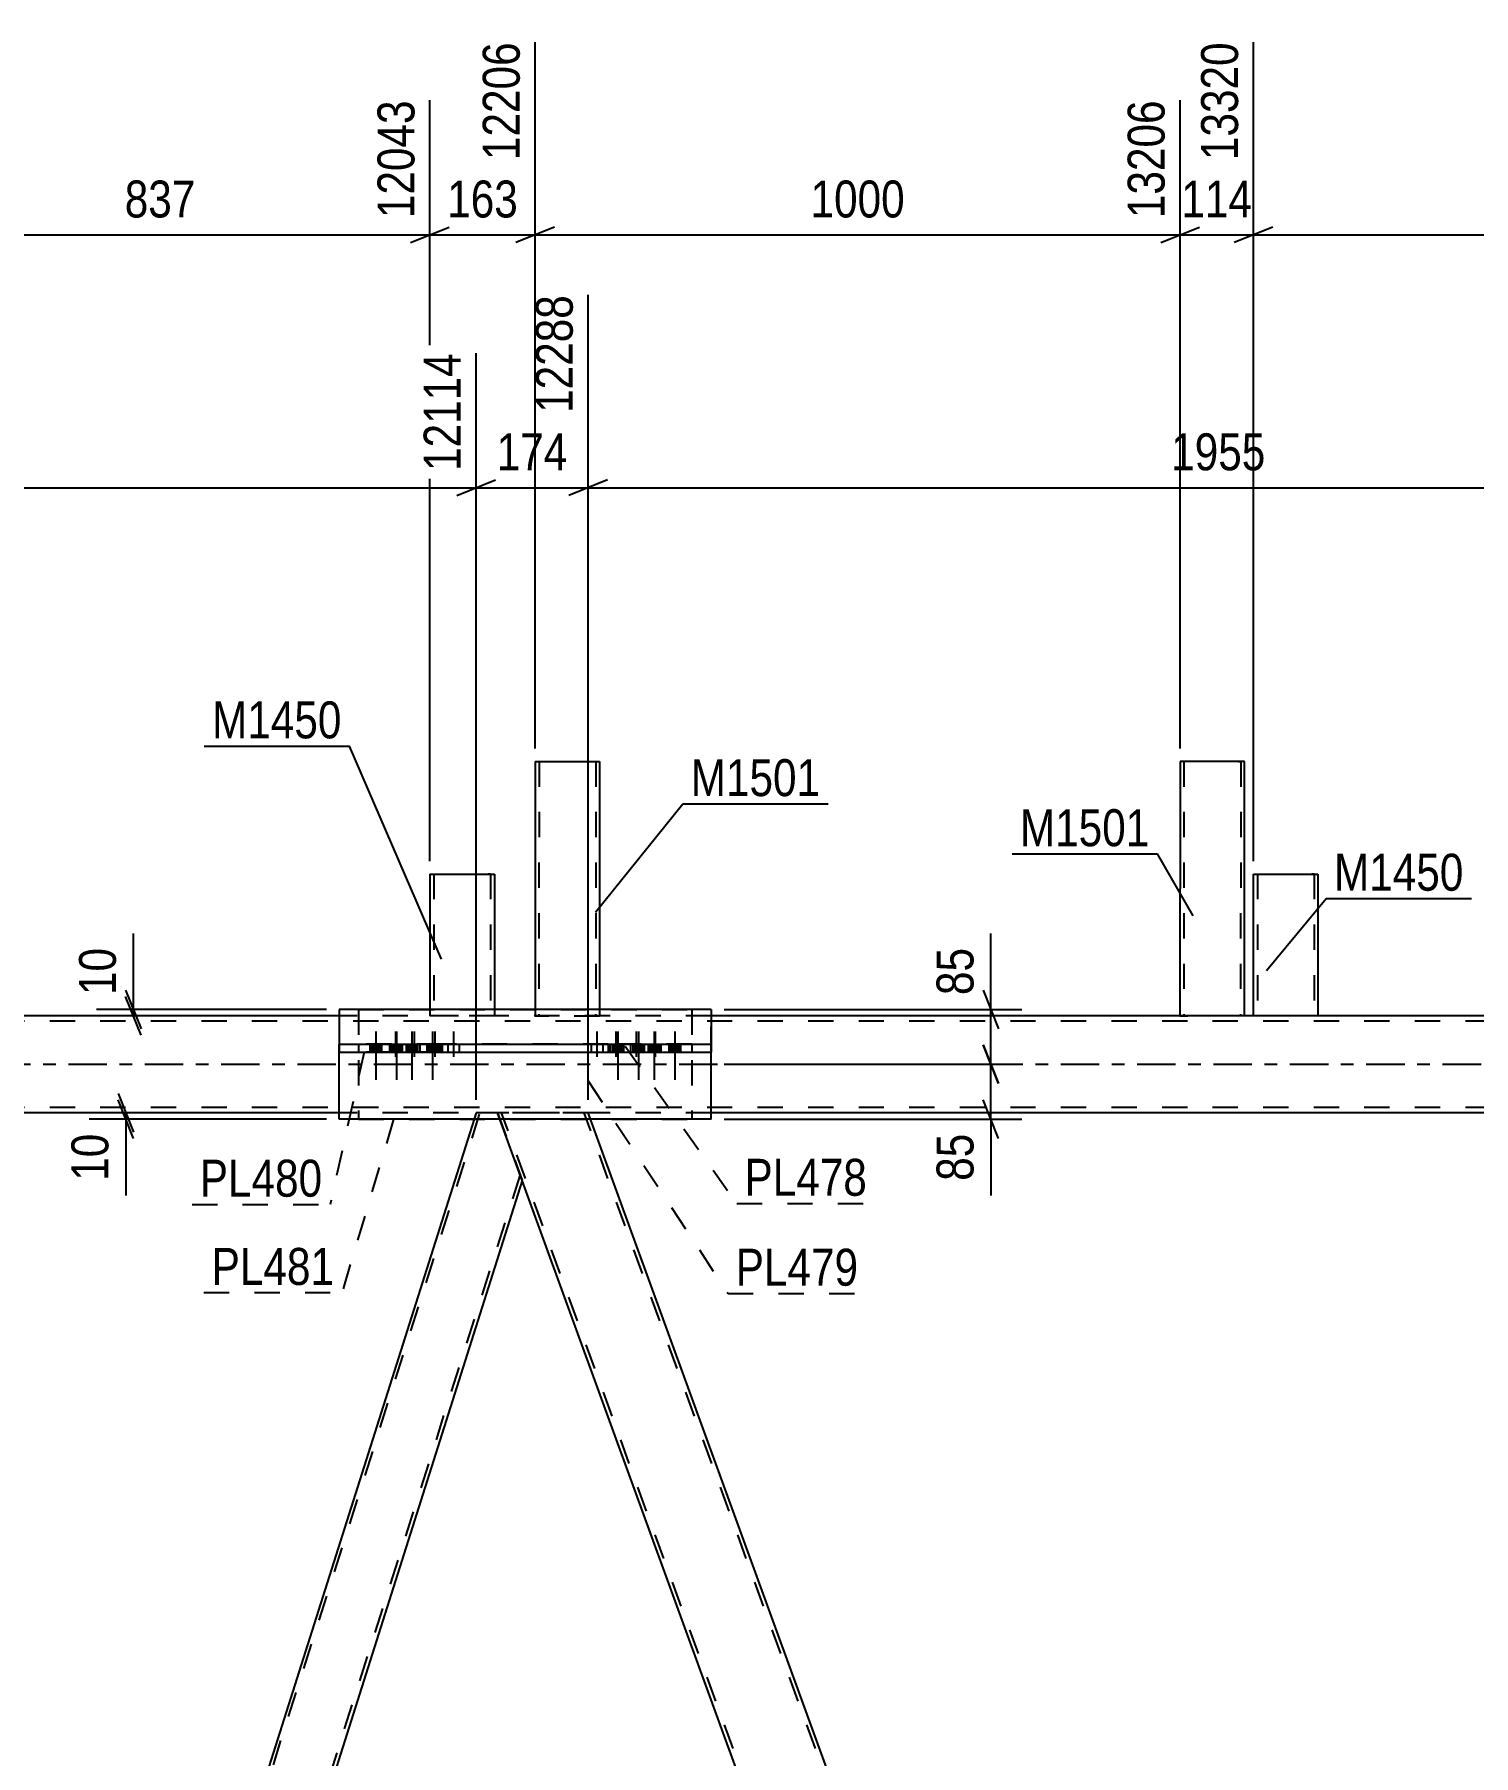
# Model space of a CAD drawing. Header units: millimetres. Extents: x 0 to 1189, y 0 to 841.
# Drawn here: x 676.3 to 787.8, y 555.9 to 689.3 of the extents above; entities that cross this region are included whole.
import ezdxf

# ---------------------------------------------------------------- set-up
doc = ezdxf.new("R2010")
doc.units = ezdxf.units.MM
doc.linetypes.add('DXK_LINE_DOT2', pattern=[3.9198, 1.9599, -1.9599])
doc.linetypes.add('DXK_LINE_DOT3', pattern=[5.9187, 2.979, -0.9799, 0.9799, -0.9799])
doc.styles.add('Arial Narrow', font='ARIALN.TTF', dxfattribs={"height": 0.2})

# ---------------------------------------------------------------- blocks, each defined once
blk = doc.blocks.new('Part-570385304-8247 - 7820')
at = {"color": 7, "linetype": 'DXK_LINE_DOT2'}
for p, q in [((977.31, 612.84), (104.78, 612.84)), ((728.73, 613.24), (699.89, 613.24)), ((977.31, 606.14), (104.78, 606.14)), ((728.73, 605.74), (699.89, 605.74))]:
    blk.add_line(p, q, dxfattribs=at)
at = {"color": 2, "linetype": 'Continuous'}
for p, q in [((699.89, 613.24), (622.31, 613.24)), ((806.31, 613.24), (728.73, 613.24)), ((699.89, 605.74), (622.31, 605.74)), ((806.31, 605.74), (728.73, 605.74))]:
    blk.add_line(p, q, dxfattribs=at)
at = {"color": 7, "linetype": 'DXK_LINE_DOT3'}
blk.add_line((104.78, 609.49), (977.31, 609.49), dxfattribs=at)
blk = doc.blocks.new('Part-570385304-8010 - 7820')
at = {"color": 2, "linetype": 'Continuous'}
for p, q in [((728.73, 613.74), (699.89, 613.74)), ((699.89, 613.74), (699.89, 611.04)), ((728.73, 613.74), (728.73, 611.04)), ((699.89, 605.24), (699.89, 610.44)), ((728.73, 605.24), (728.73, 610.44)), ((728.73, 605.24), (699.89, 605.24))]:
    blk.add_line(p, q, dxfattribs=at)
at = {"color": 7, "linetype": 'DXK_LINE_DOT2'}
for p, q in [((699.89, 613.74), (699.89, 610.44)), ((728.73, 610.44), (728.73, 613.74)), ((699.89, 610.44), (699.89, 611.04)), ((728.73, 610.44), (728.73, 611.04))]:
    blk.add_line(p, q, dxfattribs=at)
blk = doc.blocks.new('Part-570385304-8277 - 7820')
at = {"color": 2, "linetype": 'Continuous'}
for p, q in [((770.77, 613.24), (770.77, 624.24)), ((770.77, 624.24), (775.17, 624.24)), ((775.17, 624.24), (775.77, 624.24)), ((775.77, 624.24), (775.77, 613.24))]:
    blk.add_line(p, q, dxfattribs=at)
at = {"color": 7, "linetype": 'DXK_LINE_DOT2'}
for p, q in [((771.07, 624.24), (771.07, 613.24)), ((775.45, 624.24), (775.29, 624.24)), ((775.47, 624.24), (775.45, 624.24)), ((775.47, 624.24), (775.47, 613.24)), ((775.77, 613.24), (770.77, 613.24))]:
    blk.add_line(p, q, dxfattribs=at)
blk = doc.blocks.new('Part-570385304-7969 - 7820')
at = {"color": 2, "linetype": 'Continuous'}
for p, q in [((765.08, 632.97), (765.07, 613.24)), ((769.48, 632.97), (765.08, 632.97)), ((770.08, 632.97), (769.48, 632.97)), ((770.07, 613.24), (770.08, 632.97)), ((765.07, 613.24), (765.67, 613.24))]:
    blk.add_line(p, q, dxfattribs=at)
at = {"color": 7, "linetype": 'DXK_LINE_DOT2'}
for p, q in [((765.38, 632.97), (765.37, 613.24)), ((769.6, 632.97), (769.69, 632.97)), ((769.69, 632.97), (769.71, 632.97)), ((769.71, 632.97), (769.76, 632.97)), ((769.76, 632.97), (769.78, 632.97)), ((769.78, 632.97), (769.77, 613.24)), ((770.07, 613.24), (765.67, 613.24)), ((770.07, 613.24), (770.07, 613.24)), ((770.07, 613.24), (770.07, 613.24))]:
    blk.add_line(p, q, dxfattribs=at)
blk = doc.blocks.new('Part-570385304-8096 - 7820')
at = {"color": 2, "linetype": 'Continuous'}
for p, q in [((715.08, 632.97), (715.07, 613.74)), ((715.08, 632.97), (719.48, 632.97)), ((719.48, 632.97), (720.08, 632.97)), ((720.08, 632.97), (720.07, 613.74))]:
    blk.add_line(p, q, dxfattribs=at)
at = {"color": 7, "linetype": 'DXK_LINE_DOT2'}
for p, q in [((715.38, 632.97), (715.37, 613.23)), ((719.6, 632.97), (719.69, 632.97)), ((719.69, 632.97), (719.71, 632.97)), ((719.71, 632.97), (719.76, 632.97)), ((719.76, 632.97), (719.78, 632.97)), ((719.78, 632.97), (719.77, 613.23)), ((715.07, 613.74), (715.07, 613.23)), ((720.07, 613.23), (715.07, 613.23)), ((720.07, 613.74), (720.07, 613.23))]:
    blk.add_line(p, q, dxfattribs=at)
blk = doc.blocks.new('Part-570385304-8101 - 7820')
at = {"color": 7, "linetype": 'DXK_LINE_DOT2'}
for p, q in [((701.39, 611.04), (727.22, 611.04)), ((707.87, 611.04), (701.39, 611.04)), ((701.39, 611.04), (701.39, 611.04)), ((701.39, 611.04), (701.39, 610.44)), ((701.39, 610.44), (727.22, 610.44)), ((707.87, 610.44), (701.39, 610.44)), ((720.75, 611.04), (707.87, 611.04)), ((707.87, 611.04), (707.87, 610.44)), ((707.87, 610.44), (720.75, 610.44)), ((727.22, 611.04), (720.75, 611.04)), ((720.75, 611.04), (720.75, 610.44)), ((720.75, 610.44), (727.22, 610.44)), ((727.22, 611.04), (727.22, 611.04)), ((727.22, 611.04), (727.22, 610.44))]:
    blk.add_line(p, q, dxfattribs=at)
blk = doc.blocks.new('Part-570385304-8222 - 7820')
at = {"color": 2, "linetype": 'Continuous'}
for p, q in [((710.34, 605.24), (664.99, 462.24)), ((714.08, 600.48), (668.74, 457.5))]:
    blk.add_line(p, q, dxfattribs=at)
at = {"color": 7, "linetype": 'DXK_LINE_DOT2'}
for p, q in [((665.16, 461.78), (710.81, 605.74)), ((710.5, 605.74), (710.34, 605.24)), ((712.16, 605.74), (710.5, 605.74)), ((712.16, 605.74), (714.08, 600.48)), ((713.91, 600.94), (668.26, 456.99))]:
    blk.add_line(p, q, dxfattribs=at)
blk = doc.blocks.new('Part-570385304-8227 - 7820')
at = {"color": 7, "linetype": 'DXK_LINE_DOT2'}
for p, q in [((719.19, 605.74), (712.16, 605.74)), ((712.34, 605.24), (712.16, 605.74)), ((766.62, 456.99), (712.48, 605.74)), ((773.01, 456.99), (718.87, 605.74)), ((719.37, 605.24), (719.19, 605.74))]:
    blk.add_line(p, q, dxfattribs=at)
at = {"color": 2, "linetype": 'Continuous'}
for p, q in [((766.12, 457.5), (712.34, 605.24)), ((773.14, 457.5), (719.37, 605.24))]:
    blk.add_line(p, q, dxfattribs=at)
blk = doc.blocks.new('Part-570385304-8337 - 7820')
at = {"color": 2, "linetype": 'Continuous'}
for p, q in [((699.89, 611.04), (728.73, 611.04)), ((699.89, 611.04), (699.89, 610.44)), ((699.89, 610.44), (728.73, 610.44)), ((705.86, 610.44), (705.86, 611.04)), ((722.76, 611.04), (722.76, 610.44)), ((728.73, 611.04), (728.73, 610.44))]:
    blk.add_line(p, q, dxfattribs=at)
blk = doc.blocks.new('Part-570385304-8387 - 7820')
at = {"color": 2, "linetype": 'Continuous'}
for p, q in [((706.92, 624.24), (706.92, 613.74)), ((706.92, 624.24), (711.32, 624.24)), ((711.32, 624.24), (711.92, 624.24)), ((711.92, 624.24), (711.92, 613.74))]:
    blk.add_line(p, q, dxfattribs=at)
at = {"color": 7, "linetype": 'DXK_LINE_DOT2'}
for p, q in [((707.22, 624.24), (707.22, 613.25)), ((711.6, 624.24), (711.44, 624.24)), ((711.62, 624.24), (711.6, 624.24)), ((711.62, 624.24), (711.62, 613.25)), ((706.92, 613.74), (706.92, 613.25)), ((711.92, 613.25), (706.92, 613.25)), ((711.92, 613.74), (711.92, 613.25))]:
    blk.add_line(p, q, dxfattribs=at)
blk = doc.blocks.new('Bolt-570385304-8574 - 7820')
at = {"linetype": 'Continuous'}
for points in [[(721.04, 610.44), (721.94, 610.44), (721.94, 611.04), (721.04, 611.04)], [(722.64, 610.44), (723.54, 610.44), (723.54, 611.04), (722.64, 611.04)], [(723.85, 610.44), (724.75, 610.44), (724.75, 611.04), (723.85, 611.04)], [(725.45, 610.44), (726.35, 610.44), (726.35, 611.04), (725.45, 611.04)]]:
    blk.add_hatch(color=1, dxfattribs=at).paths.add_polyline_path(points)
at = {"color": 1, "linetype": 'Continuous'}
for p, q in [((721.49, 612.04), (721.49, 608.29)), ((723.09, 612.04), (723.09, 608.29)), ((724.3, 612.04), (724.3, 608.29)), ((725.9, 612.04), (725.9, 608.29)), ((721.04, 611.04), (721.04, 610.44)), ((721.94, 611.04), (721.94, 610.44)), ((722.64, 611.04), (722.64, 610.44)), ((723.54, 611.04), (723.54, 610.44)), ((723.85, 611.04), (723.85, 610.44)), ((724.75, 611.04), (724.75, 610.44)), ((725.45, 611.04), (725.45, 610.44)), ((726.35, 611.04), (726.35, 610.44))]:
    blk.add_line(p, q, dxfattribs=at)
blk = doc.blocks.new('Bolt-570385304-8575 - 7820')
at = {"linetype": 'Continuous'}
for points in [[(703.17, 611.04), (702.27, 611.04), (702.27, 610.44), (703.17, 610.44)], [(704.77, 611.04), (703.87, 611.04), (703.87, 610.44), (704.77, 610.44)], [(705.97, 611.04), (705.07, 611.04), (705.07, 610.44), (705.97, 610.44)], [(707.58, 611.04), (706.68, 611.04), (706.68, 610.44), (707.58, 610.44)]]:
    blk.add_hatch(color=1, dxfattribs=at).paths.add_polyline_path(points)
at = {"color": 1, "linetype": 'Continuous'}
for p, q in [((702.72, 612.04), (702.72, 608.29)), ((704.32, 612.04), (704.32, 608.29)), ((705.52, 612.04), (705.52, 608.29)), ((707.13, 612.04), (707.13, 608.29)), ((702.27, 611.04), (702.27, 610.44)), ((703.17, 611.04), (703.17, 610.44)), ((703.87, 611.04), (703.87, 610.44)), ((704.77, 611.04), (704.77, 610.44)), ((705.07, 611.04), (705.07, 610.44)), ((705.97, 611.04), (705.97, 610.44)), ((706.68, 611.04), (706.68, 610.44)), ((707.58, 611.04), (707.58, 610.44))]:
    blk.add_line(p, q, dxfattribs=at)
blk = doc.blocks.new('Bolt-570385304-8592 - 7820')
at = {"color": 1, "linetype": 'DXK_LINE_DOT2'}
for p, q in [((719.87, 612.04), (719.87, 608.29)), ((721.33, 612.04), (721.33, 608.29)), ((722.92, 612.04), (722.92, 608.29)), ((724.38, 612.04), (724.38, 608.29)), ((719.42, 611.04), (719.42, 610.44)), ((720.32, 611.04), (720.32, 610.44)), ((720.88, 611.04), (720.88, 610.44)), ((721.78, 611.04), (721.78, 610.44)), ((722.47, 611.04), (722.47, 610.44)), ((723.37, 611.04), (723.37, 610.44)), ((723.93, 611.04), (723.93, 610.44)), ((724.83, 611.04), (724.83, 610.44))]:
    blk.add_line(p, q, dxfattribs=at)
blk = doc.blocks.new('Bolt-570385304-8594 - 7820')
at = {"color": 1, "linetype": 'DXK_LINE_DOT2'}
for p, q in [((704.24, 612.04), (704.24, 608.29)), ((705.7, 612.04), (705.7, 608.29)), ((707.29, 612.04), (707.29, 608.29)), ((708.75, 612.04), (708.75, 608.29)), ((703.79, 611.04), (703.79, 610.44)), ((704.69, 611.04), (704.69, 610.44)), ((705.25, 611.04), (705.25, 610.44)), ((706.15, 611.04), (706.15, 610.44)), ((706.84, 611.04), (706.84, 610.44)), ((707.74, 611.04), (707.74, 610.44)), ((708.3, 611.04), (708.3, 610.44)), ((709.2, 611.04), (709.2, 610.44))]:
    blk.add_line(p, q, dxfattribs=at)
blk = doc.blocks.new('Part-570385304-8656 - 7820')
at = {"color": 7, "linetype": 'DXK_LINE_DOT2'}
for p, q in [((701.39, 613.74), (701.39, 605.24)), ((701.39, 613.74), (727.22, 613.74)), ((727.22, 613.74), (727.22, 605.24)), ((701.39, 605.24), (727.22, 605.24))]:
    blk.add_line(p, q, dxfattribs=at)
blk = doc.blocks.new('StraightDimension-570385304-43359 - 7820')
at = {"color": 7, "linetype": 'Continuous'}
for p, q in [((749.81, 610.99), (751.01, 607.99)), ((729.73, 609.49), (752.81, 609.49)), ((750.41, 605.24), (750.41, 609.49)), ((751.01, 603.74), (749.81, 606.74)), ((729.73, 605.24), (752.81, 605.24)), ((750.41, 605.24), (750.41, 599.33)), ((750.41, 605.24), (750.41, 599.33))]:
    blk.add_line(p, q, dxfattribs=at)
at = {"color": 0}
blk.add_wipeout([(749.66, 604.71), (745.46, 604.71), (745.46, 599.86), (749.66, 599.86)], dxfattribs=at)
at = {"color": 3, "style": 'Arial Narrow'}
blk.add_text('85', height=2.863, rotation=90.0002, dxfattribs=at).set_placement((749.06, 600.46))
blk = doc.blocks.new('StraightDimension-570385304-35699 - 7820')
at = {"color": 7, "linetype": 'Continuous'}
for p, q in [((719.19, 606.74), (719.19, 669.13)), ((816.91, 606.74), (816.91, 664.63)), ((720.69, 654.79), (717.69, 653.59)), ((719.19, 654.19), (816.91, 654.19)), ((815.41, 653.59), (818.41, 654.79))]:
    blk.add_line(p, q, dxfattribs=at)
at = {"color": 0}
blk.add_wipeout([(772.31, 654.94), (772.31, 659.14), (763.79, 659.14), (763.79, 654.94)], dxfattribs=at)
at = {"color": 3, "style": 'Arial Narrow'}
blk.add_text('1955', height=2.863, dxfattribs=at).set_placement((764.39, 655.54))
at = {"color": 0, "linetype": 'Continuous'}
blk.add_wipeout([(816.31, 665.23), (812.11, 665.23), (812.11, 654.89), (816.31, 654.89)], dxfattribs=at)
at = {"color": 3, "linetype": 'Continuous', "style": 'Arial Narrow'}
blk.add_text('14243', height=2.863, rotation=90.0002, dxfattribs=at).set_placement((815.71, 655.49))
blk = doc.blocks.new('StraightDimension-570385304-35700 - 7820')
at = {"color": 7, "linetype": 'Continuous'}
for p, q in [((719.19, 606.74), (719.19, 669.13)), ((710.5, 606.74), (710.5, 664.63)), ((709, 653.59), (712, 654.79)), ((710.5, 654.19), (719.19, 654.19)), ((720.69, 654.79), (717.69, 653.59))]:
    blk.add_line(p, q, dxfattribs=at)
at = {"color": 0}
blk.add_wipeout([(718.18, 654.94), (718.18, 659.14), (711.5, 659.14), (711.5, 654.94)], dxfattribs=at)
at = {"color": 3, "style": 'Arial Narrow'}
blk.add_text('174', height=2.863, dxfattribs=at).set_placement((712.1, 655.54))
at = {"color": 0, "linetype": 'Continuous'}
blk.add_wipeout([(718.59, 669.73), (714.39, 669.73), (714.39, 659.39), (718.59, 659.39)], dxfattribs=at)
at = {"color": 3, "linetype": 'Continuous', "style": 'Arial Narrow'}
blk.add_text('12288', height=2.863, rotation=90.0002, dxfattribs=at).set_placement((717.99, 659.99))
blk = doc.blocks.new('StraightDimension-570385304-35235 - 7820')
at = {"color": 7, "linetype": 'Continuous'}
for p, q in [((770.77, 625.24), (770.77, 688.73)), ((765.08, 633.97), (765.08, 684.23)), ((763.58, 673.19), (766.58, 674.39)), ((772.27, 674.39), (769.27, 673.19)), ((765.08, 673.79), (770.77, 673.79))]:
    blk.add_line(p, q, dxfattribs=at)
at = {"color": 0}
blk.add_wipeout([(771.27, 674.54), (771.27, 678.74), (764.58, 678.74), (764.58, 674.54)], dxfattribs=at)
at = {"color": 3, "style": 'Arial Narrow'}
blk.add_text('114', height=2.863, dxfattribs=at).set_placement((765.18, 675.14))
at = {"color": 0, "linetype": 'Continuous'}
blk.add_wipeout([(770.17, 689.33), (765.97, 689.33), (765.97, 678.99), (770.17, 678.99)], dxfattribs=at)
at = {"color": 3, "linetype": 'Continuous', "style": 'Arial Narrow'}
blk.add_text('13320', height=2.863, rotation=90.0002, dxfattribs=at).set_placement((769.57, 679.59))
blk = doc.blocks.new('StraightDimension-570385304-43358 - 7820')
at = {"color": 7, "linetype": 'Continuous'}
for p, q in [((750.41, 613.74), (750.41, 619.64)), ((750.41, 613.74), (750.41, 619.64)), ((749.81, 615.24), (751.01, 612.24)), ((729.73, 613.74), (752.81, 613.74)), ((750.41, 609.49), (750.41, 613.74)), ((751.01, 607.99), (749.81, 610.99)), ((729.73, 609.49), (752.81, 609.49))]:
    blk.add_line(p, q, dxfattribs=at)
at = {"color": 0}
blk.add_wipeout([(749.66, 619.12), (745.46, 619.12), (745.46, 614.26), (749.66, 614.26)], dxfattribs=at)
at = {"color": 3, "style": 'Arial Narrow'}
blk.add_text('85', height=2.863, rotation=90.0002, dxfattribs=at).set_placement((749.06, 614.86))
blk = doc.blocks.new('StraightDimension-570385304-35237 - 7820')
at = {"color": 7, "linetype": 'Continuous'}
for p, q in [((715.08, 633.97), (715.08, 688.73)), ((706.92, 625.24), (706.92, 684.23)), ((705.42, 673.19), (708.42, 674.39)), ((716.58, 674.39), (713.58, 673.19)), ((706.92, 673.79), (715.08, 673.79))]:
    blk.add_line(p, q, dxfattribs=at)
at = {"color": 0}
blk.add_wipeout([(714.34, 674.54), (714.34, 678.74), (707.66, 678.74), (707.66, 674.54)], dxfattribs=at)
at = {"color": 3, "style": 'Arial Narrow'}
blk.add_text('163', height=2.863, dxfattribs=at).set_placement((708.26, 675.14))
at = {"color": 0, "linetype": 'Continuous'}
blk.add_wipeout([(714.48, 689.33), (710.28, 689.33), (710.28, 678.99), (714.48, 678.99)], dxfattribs=at)
at = {"color": 3, "linetype": 'Continuous', "style": 'Arial Narrow'}
blk.add_text('12206', height=2.863, rotation=90.0002, dxfattribs=at).set_placement((713.88, 679.59))
blk = doc.blocks.new('StraightDimension-570385304-35236 - 7820')
at = {"color": 7, "linetype": 'Continuous'}
for p, q in [((715.08, 633.97), (715.08, 688.73)), ((765.08, 633.97), (765.08, 684.23)), ((716.58, 674.39), (713.58, 673.19)), ((763.58, 673.19), (766.58, 674.39)), ((715.08, 673.79), (765.08, 673.79))]:
    blk.add_line(p, q, dxfattribs=at)
at = {"color": 0}
blk.add_wipeout([(744.34, 674.54), (744.34, 678.74), (735.83, 678.74), (735.83, 674.54)], dxfattribs=at)
at = {"color": 3, "style": 'Arial Narrow'}
blk.add_text('1000', height=2.863, dxfattribs=at).set_placement((736.43, 675.14))
at = {"color": 0, "linetype": 'Continuous'}
blk.add_wipeout([(764.48, 684.83), (760.28, 684.83), (760.28, 674.49), (764.48, 674.49)], dxfattribs=at)
at = {"color": 3, "linetype": 'Continuous', "style": 'Arial Narrow'}
blk.add_text('13206', height=2.863, rotation=90.0002, dxfattribs=at).set_placement((763.88, 675.09))
blk = doc.blocks.new('StraightDimension-570385304-35238 - 7820')
at = {"color": 7, "linetype": 'Continuous'}
for p, q in [((665.08, 632.77), (665.08, 684.23)), ((706.92, 625.24), (706.92, 684.23)), ((666.58, 674.39), (663.58, 673.19)), ((705.42, 673.19), (708.42, 674.39)), ((665.08, 673.79), (706.92, 673.79))]:
    blk.add_line(p, q, dxfattribs=at)
at = {"color": 0}
blk.add_wipeout([(689.34, 674.54), (689.34, 678.74), (682.66, 678.74), (682.66, 674.54)], dxfattribs=at)
at = {"color": 3, "style": 'Arial Narrow'}
blk.add_text('837', height=2.863, dxfattribs=at).set_placement((683.26, 675.14))
at = {"color": 0, "linetype": 'Continuous'}
blk.add_wipeout([(706.32, 684.83), (702.12, 684.83), (702.12, 674.49), (706.32, 674.49)], dxfattribs=at)
at = {"color": 3, "linetype": 'Continuous', "style": 'Arial Narrow'}
blk.add_text('12043', height=2.863, rotation=90.0002, dxfattribs=at).set_placement((705.72, 675.09))
blk = doc.blocks.new('StraightDimension-570385304-43324 - 7820')
at = {"color": 7, "linetype": 'Continuous'}
for p, q in [((682.74, 607.24), (683.94, 604.24)), ((683.94, 603.74), (682.74, 606.74)), ((698.89, 605.74), (680.49, 605.74)), ((698.89, 605.24), (680.49, 605.24)), ((683.34, 605.24), (683.34, 605.74)), ((683.34, 605.24), (683.34, 599.33)), ((683.34, 605.24), (683.34, 599.33))]:
    blk.add_line(p, q, dxfattribs=at)
at = {"color": 0}
blk.add_wipeout([(682.59, 604.71), (678.39, 604.71), (678.39, 599.86), (682.59, 599.86)], dxfattribs=at)
at = {"color": 3, "style": 'Arial Narrow'}
blk.add_text('10', height=2.863, rotation=90.0002, dxfattribs=at).set_placement((681.99, 600.46))
blk = doc.blocks.new('StraightDimension-570385304-35234 - 7820')
at = {"color": 7, "linetype": 'Continuous'}
for p, q in [((770.77, 625.24), (770.77, 688.73)), ((815.08, 632.76), (815.08, 688.73)), ((772.27, 674.39), (769.27, 673.19)), ((813.58, 673.19), (816.58, 674.39)), ((770.77, 673.79), (815.08, 673.79))]:
    blk.add_line(p, q, dxfattribs=at)
at = {"color": 0}
blk.add_wipeout([(796.27, 674.54), (796.27, 678.74), (789.58, 678.74), (789.58, 674.54)], dxfattribs=at)
at = {"color": 3, "style": 'Arial Narrow'}
blk.add_text('886', height=2.863, dxfattribs=at).set_placement((790.18, 675.14))
at = {"color": 0, "linetype": 'Continuous'}
blk.add_wipeout([(814.48, 689.33), (810.28, 689.33), (810.28, 678.99), (814.48, 678.99)], dxfattribs=at)
at = {"color": 3, "linetype": 'Continuous', "style": 'Arial Narrow'}
blk.add_text('14206', height=2.863, rotation=90.0002, dxfattribs=at).set_placement((813.88, 679.59))
blk = doc.blocks.new('StraightDimension-570385304-35701 - 7820')
at = {"color": 7, "linetype": 'Continuous'}
for p, q in [((612.77, 606.74), (612.77, 669.13)), ((710.5, 606.74), (710.5, 664.63)), ((614.27, 654.79), (611.27, 653.59)), ((612.77, 654.19), (710.5, 654.19)), ((709, 653.59), (712, 654.79))]:
    blk.add_line(p, q, dxfattribs=at)
at = {"color": 0}
blk.add_wipeout([(665.89, 654.94), (665.89, 659.14), (657.38, 659.14), (657.38, 654.94)], dxfattribs=at)
at = {"color": 3, "style": 'Arial Narrow'}
blk.add_text('1955', height=2.863, dxfattribs=at).set_placement((657.98, 655.54))
at = {"color": 0, "linetype": 'Continuous'}
blk.add_wipeout([(709.9, 665.23), (705.7, 665.23), (705.7, 654.89), (709.9, 654.89)], dxfattribs=at)
at = {"color": 3, "linetype": 'Continuous', "style": 'Arial Narrow'}
blk.add_text('12114', height=2.863, rotation=90.0002, dxfattribs=at).set_placement((709.3, 655.49))
blk = doc.blocks.new('StraightDimension-570385304-43341 - 7820')
at = {"color": 7, "linetype": 'Continuous'}
for p, q in [((683.93, 613.74), (683.93, 619.64)), ((683.93, 613.74), (683.93, 619.64)), ((683.33, 615.24), (684.53, 612.24)), ((684.53, 611.74), (683.33, 614.74)), ((698.89, 613.74), (681.08, 613.74)), ((698.89, 613.24), (681.08, 613.24)), ((683.93, 613.24), (683.93, 613.74))]:
    blk.add_line(p, q, dxfattribs=at)
at = {"color": 0}
blk.add_wipeout([(683.18, 619.12), (678.98, 619.12), (678.98, 614.26), (683.18, 614.26)], dxfattribs=at)
at = {"color": 3, "style": 'Arial Narrow'}
blk.add_text('10', height=2.863, rotation=90.0002, dxfattribs=at).set_placement((682.58, 614.86))
blk = doc.blocks.new('Mark-570385304-8006 - 7820')
at = {"color": 0}
blk.add_wipeout([(699.5, 592.39), (699.5, 595.39), (690, 595.39), (690, 592.39)], dxfattribs=at)
blk.add_wipeout([(699.5, 592.39), (699.5, 595.39), (690, 595.39), (690, 592.39)], dxfattribs=at)
at = {"color": 30, "linetype": 'DXK_LINE_DOT2'}
for p in [(704.1, 605.24), (689.4, 591.79)]:
    blk.add_line(p, (700.1, 591.79), dxfattribs=at)
at = {"color": 3, "style": 'Arial Narrow'}
blk.add_text('PL481', height=2.863, dxfattribs=at).set_placement((690, 592.39))
blk = doc.blocks.new('Mark-570385304-8652 - 7820')
at = {"color": 0}
blk.add_wipeout([(740.13, 592.33), (740.13, 595.33), (730.63, 595.33), (730.63, 592.33)], dxfattribs=at)
blk.add_wipeout([(740.13, 592.33), (740.13, 595.33), (730.63, 595.33), (730.63, 592.33)], dxfattribs=at)
at = {"color": 30, "linetype": 'DXK_LINE_DOT2'}
for p, q in [((719.19, 608.2), (730.03, 591.73)), ((730.03, 591.73), (740.73, 591.73))]:
    blk.add_line(p, q, dxfattribs=at)
at = {"color": 3, "style": 'Arial Narrow'}
blk.add_text('PL479', height=2.863, dxfattribs=at).set_placement((730.63, 592.33))
blk = doc.blocks.new('Mark-570385304-7965 - 7820')
at = {"color": 0}
blk.add_wipeout([(762.72, 626.4), (762.72, 629.4), (752.66, 629.4), (752.66, 626.4)], dxfattribs=at)
blk.add_wipeout([(762.72, 626.4), (762.72, 629.4), (752.66, 629.4), (752.66, 626.4)], dxfattribs=at)
at = {"color": 30, "linetype": 'Continuous'}
for p in [(752.06, 625.8), (766.08, 621.01)]:
    blk.add_line(p, (763.32, 625.8), dxfattribs=at)
at = {"color": 3, "style": 'Arial Narrow'}
blk.add_text('M1501', height=2.863, dxfattribs=at).set_placement((752.66, 626.4))
blk = doc.blocks.new('Mark-570385304-8092 - 7820')
at = {"color": 0}
blk.add_wipeout([(737.19, 630.28), (737.19, 633.28), (727.14, 633.28), (727.14, 630.28)], dxfattribs=at)
blk.add_wipeout([(737.19, 630.28), (737.19, 633.28), (727.14, 633.28), (727.14, 630.28)], dxfattribs=at)
at = {"color": 30, "linetype": 'Continuous'}
for p, q in [((719.75, 621.28), (726.54, 629.68)), ((726.54, 629.68), (737.79, 629.68))]:
    blk.add_line(p, q, dxfattribs=at)
at = {"color": 3, "style": 'Arial Narrow'}
blk.add_text('M1501', height=2.863, dxfattribs=at).set_placement((727.14, 630.28))
blk = doc.blocks.new('Mark-570385304-8097 - 7820')
at = {"color": 0}
blk.add_wipeout([(740.81, 599.3), (740.81, 602.3), (731.31, 602.3), (731.31, 599.3)], dxfattribs=at)
blk.add_wipeout([(740.81, 599.3), (740.81, 602.3), (731.31, 602.3), (731.31, 599.3)], dxfattribs=at)
at = {"color": 30, "linetype": 'DXK_LINE_DOT2'}
for p, q in [((722.07, 610.89), (730.71, 598.7)), ((730.71, 598.7), (741.41, 598.7))]:
    blk.add_line(p, q, dxfattribs=at)
at = {"color": 3, "style": 'Arial Narrow'}
blk.add_text('PL478', height=2.863, dxfattribs=at).set_placement((731.31, 599.3))
blk = doc.blocks.new('Mark-570385304-8273 - 7820')
at = {"color": 0}
blk.add_wipeout([(787.06, 622.95), (787.06, 625.95), (777.01, 625.95), (777.01, 622.95)], dxfattribs=at)
blk.add_wipeout([(787.06, 622.95), (787.06, 625.95), (777.01, 625.95), (777.01, 622.95)], dxfattribs=at)
at = {"color": 30, "linetype": 'Continuous'}
for p, q in [((771.79, 616.75), (776.41, 622.35)), ((776.41, 622.35), (787.66, 622.35))]:
    blk.add_line(p, q, dxfattribs=at)
at = {"color": 3, "style": 'Arial Narrow'}
blk.add_text('M1450', height=2.863, dxfattribs=at).set_placement((777.01, 622.95))
blk = doc.blocks.new('Mark-570385304-8333 - 7820')
at = {"color": 0}
blk.add_wipeout([(698.58, 599.23), (698.58, 602.23), (689.08, 602.23), (689.08, 599.23)], dxfattribs=at)
blk.add_wipeout([(698.58, 599.23), (698.58, 602.23), (689.08, 602.23), (689.08, 599.23)], dxfattribs=at)
at = {"color": 30, "linetype": 'DXK_LINE_DOT2'}
for p in [(701.82, 610.44), (688.48, 598.63)]:
    blk.add_line(p, (699.18, 598.63), dxfattribs=at)
at = {"color": 3, "style": 'Arial Narrow'}
blk.add_text('PL480', height=2.863, dxfattribs=at).set_placement((689.08, 599.23))
blk = doc.blocks.new('Mark-570385304-8383 - 7820')
at = {"color": 0}
blk.add_wipeout([(700.08, 634.76), (700.08, 637.76), (690.03, 637.76), (690.03, 634.76)], dxfattribs=at)
blk.add_wipeout([(700.08, 634.76), (700.08, 637.76), (690.03, 637.76), (690.03, 634.76)], dxfattribs=at)
at = {"color": 30, "linetype": 'Continuous'}
for p in [(689.43, 634.16), (707.82, 617.65)]:
    blk.add_line(p, (700.68, 634.16), dxfattribs=at)
at = {"color": 3, "style": 'Arial Narrow'}
blk.add_text('M1450', height=2.863, dxfattribs=at).set_placement((690.03, 634.76))

msp = doc.modelspace()

# ---------------------------------------------------------------- block references
for name in ['Part-570385304-8096 - 7820', 'Part-570385304-7969 - 7820', 'Part-570385304-8387 - 7820', 'Part-570385304-8277 - 7820', 'Part-570385304-8247 - 7820', 'Part-570385304-8010 - 7820', 'Part-570385304-8656 - 7820', 'Bolt-570385304-8575 - 7820', 'Bolt-570385304-8594 - 7820', 'Bolt-570385304-8592 - 7820', 'Bolt-570385304-8574 - 7820', 'Part-570385304-8337 - 7820', 'Part-570385304-8101 - 7820', 'Part-570385304-8222 - 7820', 'Part-570385304-8227 - 7820']:
    msp.add_blockref(name, (0, 0))

# ---------------------------------------------------------------- next in the draw order: block references
for name in ['StraightDimension-570385304-43359 - 7820', 'StraightDimension-570385304-43324 - 7820']:
    msp.add_blockref(name, (0, 0))

# ---------------------------------------------------------------- next in the draw order: block references
for name in ['StraightDimension-570385304-35699 - 7820', 'Mark-570385304-8006 - 7820']:
    msp.add_blockref(name, (0, 0))

# ---------------------------------------------------------------- next in the draw order: block references
for name in ['StraightDimension-570385304-35235 - 7820', 'StraightDimension-570385304-35700 - 7820', 'StraightDimension-570385304-43358 - 7820']:
    msp.add_blockref(name, (0, 0))

# ---------------------------------------------------------------- next in the draw order: block references
for name in ['StraightDimension-570385304-35237 - 7820', 'StraightDimension-570385304-35234 - 7820', 'Mark-570385304-8092 - 7820', 'Mark-570385304-7965 - 7820', 'Mark-570385304-8652 - 7820']:
    msp.add_blockref(name, (0, 0))

# ---------------------------------------------------------------- next in the draw order: block references
for name in ['StraightDimension-570385304-35236 - 7820', 'StraightDimension-570385304-35238 - 7820', 'Mark-570385304-8273 - 7820', 'Mark-570385304-8097 - 7820']:
    msp.add_blockref(name, (0, 0))

# ---------------------------------------------------------------- next in the draw order: block references
msp.add_blockref('StraightDimension-570385304-35701 - 7820', (0, 0))

# ---------------------------------------------------------------- next in the draw order: block references
for name in ['StraightDimension-570385304-43341 - 7820', 'Mark-570385304-8333 - 7820']:
    msp.add_blockref(name, (0, 0))

# ---------------------------------------------------------------- next in the draw order: block references
msp.add_blockref('Mark-570385304-8383 - 7820', (0, 0))

doc.saveas('drawing.dxf')
